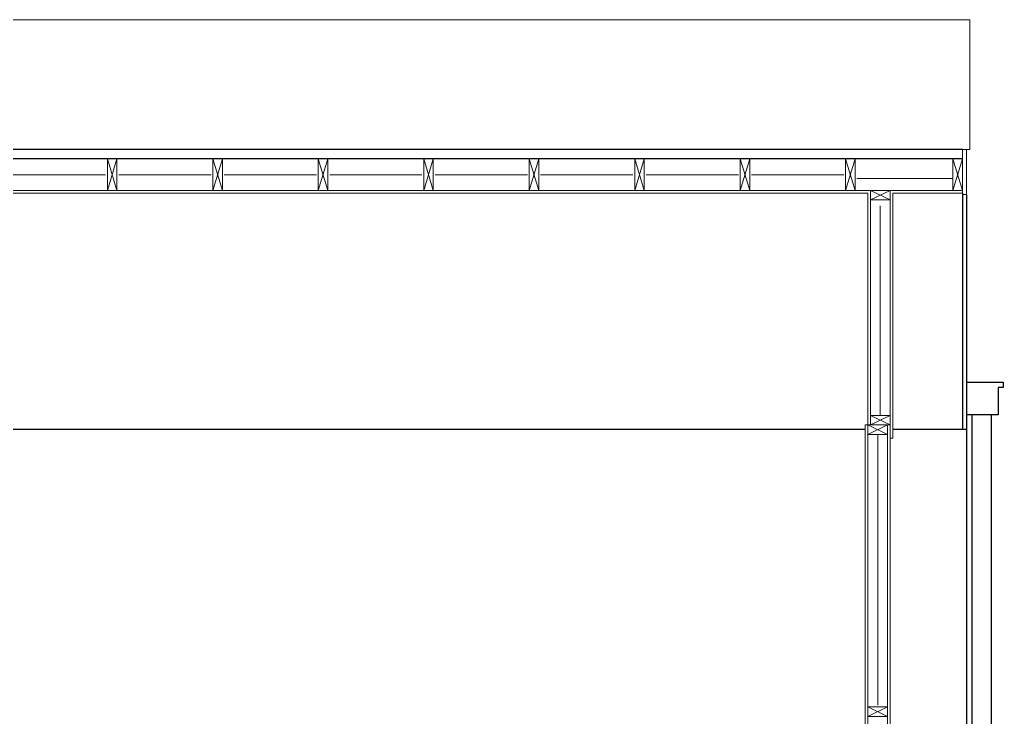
# Model space of a CAD drawing. Header units: millimetres. Extents: x 2289.8 to 2339.2, y 1976.9 to 1997.5.
# Drawn here: x 2334.913 to 2338.644, y 1994.896 to 1997.542 of the extents above; entities that cross this region are included whole.
import ezdxf

# ---------------------------------------------------------------- set-up
doc = ezdxf.new("R2010")
doc.units = ezdxf.units.MM
for name, color, linetype, lineweight in [('A-DETL-MBND', 3, 'Continuous', 18), ('A-ELEV-IDEN', 3, 'Continuous', 18), ('A-ELEV-MBE2', 4, 'Continuous', 25), ('A-WALL-PATT', 8, 'Continuous', 18), ('A-WALL-STUD', 3, 'Continuous', 18)]:
    doc.layers.add(name, color=color, linetype=linetype, lineweight=lineweight)

msp = doc.modelspace()

# ---------------------------------------------------------------- linework, layer by layer
at = {"layer": 'A-DETL-MBND'}
for p, q in [((2338.516, 1997.05), (2338.5035, 1997.05)), ((2338.0885, 1996.939), (2338.4525, 1996.939)), ((2338.1395, 1996.894), (2334.7275, 1996.894)), ((2338.1295, 1996.884), (2334.7375, 1996.884)), ((2338.2145, 1996.894), (2338.4525, 1996.894)), ((2338.2245, 1996.884), (2338.4885, 1996.884)), ((2338.1195, 1993.84), (2338.1195, 1996.005)), ((2338.1295, 1993.84), (2338.1295, 1996.005))]:
    msp.add_line(p, q, dxfattribs=at)
for points in [[(2338.1395, 1996.005), (2338.1295, 1996.005), (2338.1295, 1996.884)], [(2338.1395, 1996.041), (2338.1395, 1996.858)], [(2338.2145, 1995.955), (2338.2245, 1995.955), (2338.2245, 1996.884)], [(2338.2145, 1996.041), (2338.2145, 1996.858)], [(2338.1295, 1996.005), (2338.1195, 1996.005)], [(2338.2045, 1993.665), (2338.2045, 1996.005)], [(2338.2045, 1993.579), (2338.2145, 1993.579), (2338.2145, 1996.005)], [(2338.2045, 1996.005), (2338.2145, 1996.005)]]:
    msp.add_lwpolyline(points, dxfattribs=at)
at = {"layer": 'A-ELEV-IDEN'}
msp.add_lwpolyline([(2338.516, 1997.05), (2338.516, 1997.5419), (2330.894, 1997.5419), (2330.894, 1997.05)], dxfattribs=at)
at = {"layer": 'A-ELEV-MBE2'}
for p, q in [((2338.1195, 1995.9882), (2334.7375, 1995.9882)), ((2338.5035, 1995.9882), (2338.2245, 1995.9882)), ((2338.5035, 1995.9882), (2338.5035, 1991.215))]:
    msp.add_line(p, q, dxfattribs=at)
for points in [[(2338.4885, 1997.05), (2330.9065, 1997.05)], [(2338.4885, 1997.014), (2330.9575, 1997.014)], [(2338.4885, 1996.884), (2338.4885, 1995.9882)], [(2338.5035, 1996.879), (2338.5035, 1995.9882)], [(2338.5035, 1996.1667), (2338.6435, 1996.1667), (2338.6435, 1996.1467), (2338.6235, 1996.1467), (2338.6235, 1996.043), (2338.5035, 1996.043)], [(2338.5235, 1996.043), (2338.5235, 1991.215)], [(2338.5985, 1991.215), (2338.5985, 1996.043)]]:
    msp.add_lwpolyline(points, dxfattribs=at)
at = {"layer": 'A-WALL-PATT', "ltscale": 0.15}
for p, q in [((2334.8885, 1996.954), (2335.2385, 1996.954)), ((2335.2885, 1996.954), (2335.6385, 1996.954)), ((2335.6885, 1996.954), (2336.0385, 1996.954)), ((2336.0885, 1996.954), (2336.4385, 1996.954)), ((2336.4885, 1996.954), (2336.8385, 1996.954)), ((2336.8885, 1996.954), (2337.2385, 1996.954)), ((2337.2885, 1996.954), (2337.6385, 1996.954)), ((2337.6885, 1996.954), (2338.0385, 1996.954))]:
    msp.add_line(p, q, dxfattribs=at)
at = {"layer": 'A-WALL-PATT', "ltscale": 0.1}
for p, q in [((2338.177, 1996.041), (2338.177, 1996.8354)), ((2338.167, 1994.9425), (2338.167, 1995.969))]:
    msp.add_line(p, q, dxfattribs=at)
at = {"layer": 'A-WALL-STUD'}
for p, q in [((2338.2145, 1996.858), (2338.1395, 1996.894)), ((2338.1395, 1996.858), (2338.2145, 1996.894)), ((2338.2145, 1996.005), (2338.1395, 1996.041)), ((2338.1395, 1996.005), (2338.2145, 1996.041)), ((2338.2045, 1995.969), (2338.1295, 1996.005)), ((2338.1295, 1995.969), (2338.2045, 1996.005)), ((2338.2045, 1994.8995), (2338.1295, 1994.9355)), ((2338.1295, 1994.8995), (2338.2045, 1994.9355))]:
    msp.add_line(p, q, dxfattribs=at)
for points in [[(2338.4885, 1997.05), (2338.4885, 1996.894), (2338.4885, 1996.879), (2338.5035, 1996.879), (2338.5035, 1997.05), (2338.4885, 1997.05)], [(2335.2815, 1997.014), (2335.2455, 1996.894)], [(2335.2815, 1996.894), (2335.2455, 1997.014)], [(2335.6815, 1997.014), (2335.6455, 1996.894)], [(2335.6815, 1996.894), (2335.6455, 1997.014)], [(2336.0815, 1997.014), (2336.0455, 1996.894)], [(2336.0815, 1996.894), (2336.0455, 1997.014)], [(2336.4815, 1997.014), (2336.4455, 1996.894)], [(2336.4815, 1996.894), (2336.4455, 1997.014)], [(2336.8815, 1997.014), (2336.8455, 1996.894)], [(2336.8815, 1996.894), (2336.8455, 1997.014)], [(2337.2815, 1997.014), (2337.2455, 1996.894)], [(2337.2815, 1996.894), (2337.2455, 1997.014)], [(2337.6815, 1997.014), (2337.6455, 1996.894)], [(2337.6815, 1996.894), (2337.6455, 1997.014)], [(2338.0815, 1997.014), (2338.0455, 1996.894)], [(2338.0815, 1996.894), (2338.0455, 1997.014)], [(2338.4885, 1997.014), (2338.4525, 1996.894)], [(2338.4885, 1996.894), (2338.4525, 1997.014)]]:
    msp.add_lwpolyline(points, dxfattribs=at)
for points in [[(2335.2455, 1997.014), (2335.2815, 1997.014), (2335.2815, 1996.894), (2335.2455, 1996.894)], [(2335.6455, 1997.014), (2335.6815, 1997.014), (2335.6815, 1996.894), (2335.6455, 1996.894)], [(2336.0455, 1997.014), (2336.0815, 1997.014), (2336.0815, 1996.894), (2336.0455, 1996.894)], [(2336.4455, 1997.014), (2336.4815, 1997.014), (2336.4815, 1996.894), (2336.4455, 1996.894)], [(2336.8455, 1997.014), (2336.8815, 1997.014), (2336.8815, 1996.894), (2336.8455, 1996.894)], [(2337.2455, 1997.014), (2337.2815, 1997.014), (2337.2815, 1996.894), (2337.2455, 1996.894)], [(2337.6455, 1997.014), (2337.6815, 1997.014), (2337.6815, 1996.894), (2337.6455, 1996.894)], [(2338.0455, 1997.014), (2338.0815, 1997.014), (2338.0815, 1996.894), (2338.0455, 1996.894)], [(2338.4525, 1997.014), (2338.4885, 1997.014), (2338.4885, 1996.894), (2338.4525, 1996.894)], [(2338.2145, 1996.858), (2338.1395, 1996.858), (2338.1395, 1996.894), (2338.2145, 1996.894)], [(2338.2145, 1996.005), (2338.1395, 1996.005), (2338.1395, 1996.041), (2338.2145, 1996.041)], [(2338.2045, 1995.969), (2338.1295, 1995.969), (2338.1295, 1996.005), (2338.2045, 1996.005)], [(2338.2045, 1994.8995), (2338.1295, 1994.8995), (2338.1295, 1994.9355), (2338.2045, 1994.9355)]]:
    msp.add_lwpolyline(points, close=True, dxfattribs=at)

doc.saveas('drawing.dxf')
